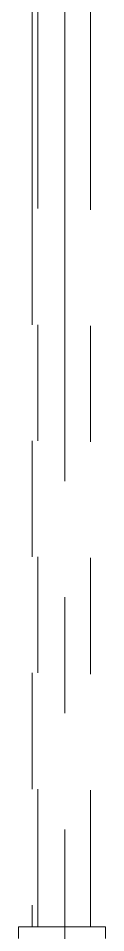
# Model space of a CAD drawing. Header units: inches. Extents: x 0 to 157513, y -28488 to 35640.
# Drawn here: x 10584 to 10659, y 16014 to 16802 of the extents above; entities that cross this region are included whole.
import ezdxf

# ---------------------------------------------------------------- set-up
doc = ezdxf.new("R2010")
doc.units = ezdxf.units.IN
doc.header["$LTSCALE"] = 400
doc.header["$MEASUREMENT"] = 0
doc.linetypes.add('PHANTOM', pattern=[2.5, 1.25, -0.25, 0.25, -0.25, 0.25, -0.25])
doc.layers.add('BF STR', color=8, linetype='PHANTOM', lineweight=5)

# ---------------------------------------------------------------- blocks, each defined once
blk = doc.blocks.new('convcs611bc3')
at = {"layer": 'BF STR'}
for p, q in [((-30965.82, 66527.84, 374.48), (-30965.82, 64483.84, -36.95)), ((-30989.12, 65762.64, -991.61), (-30989.12, 64643.84, -991.61)), ((-30943.82, 65761.71, -991.61), (-30943.82, 64643.84, -991.61)), ((-30993.82, 65662.64, -991.61), (-30993.82, 64643.84, -1734.24)), ((-31005.82, 64633.84, -1745.76), (-31005.82, 64643.84, -1745.76)), ((-31005.82, 64643.84, -1745.76), (-30930.82, 64643.84, -1745.76)), ((-30930.82, 64643.84, -1745.76), (-30930.82, 64633.84, -1745.76))]:
    blk.add_line(p, q, dxfattribs=at)

msp = doc.modelspace()

# ---------------------------------------------------------------- block references
msp.add_blockref('convcs611bc3', (41589.75, -48624.65, -547.41))

doc.saveas('drawing.dxf')
